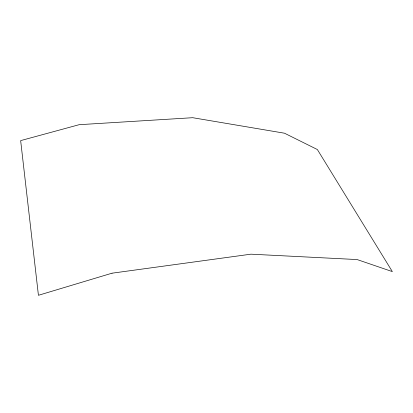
<?xml version="1.0" encoding="UTF-8"?>
<svg xmlns="http://www.w3.org/2000/svg" width="413" height="413" viewBox="0 0 413 413"><rect width="100%" height="100%" fill="white"/><g stroke="black" fill="none" stroke-linecap="round" stroke-linejoin="round"><path stroke-width="0.62" d="M112.031 273.189L38.424 295.295L20.65 140.611L79.172 124.69L192.695 117.705L284.5 133.208L317.354 149.527L392.35 271.604L357.116 259.56L250.934 254.176L112.031 273.189"/></g></svg>
